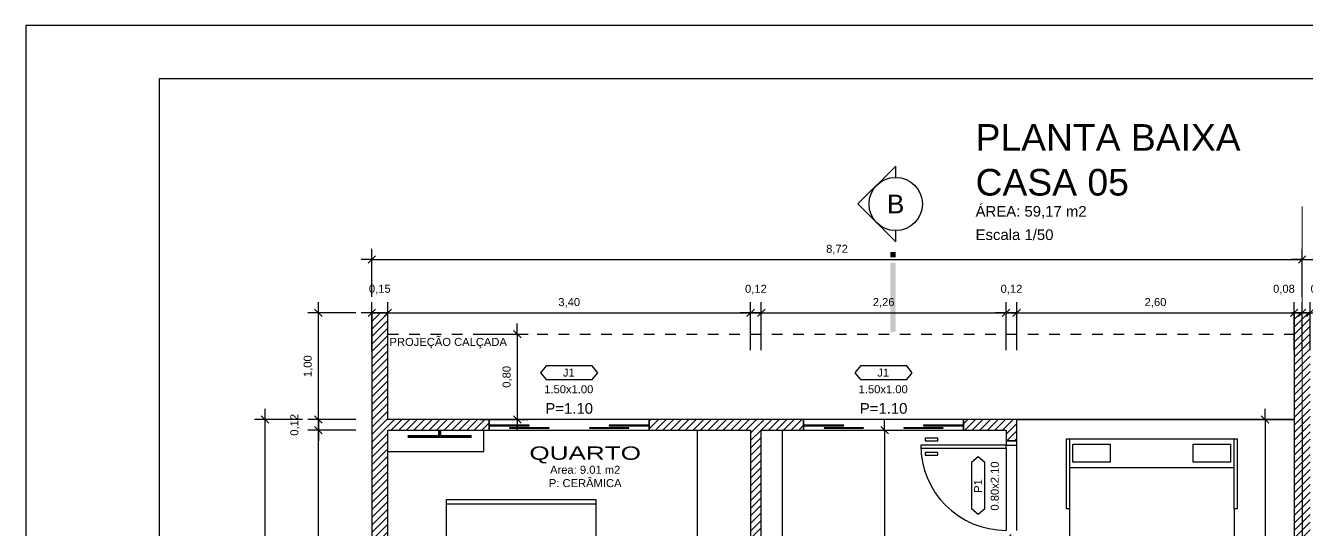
# Model space of a CAD drawing. Header units: metres. Extents: x 49 to 320, y -91 to 27.
# Drawn here: x 141.61 to 153.63, y 22.15 to 26.88 of the extents above; entities that cross this region are included whole.
import ezdxf
from ezdxf.enums import TextEntityAlignment as Align

# ---------------------------------------------------------------- set-up
doc = ezdxf.new("R2010")
doc.units = ezdxf.units.M
doc.header["$LTSCALE"] = 0.2
doc.linetypes.add('DASHED', pattern=[0.75, 0.5, -0.25])
for name, color, linetype in [('ARQ-___-___-CTA', 240, 'Continuous'), ('ARQ-___-___-LEG', 3, 'Continuous'), ('ARQ-___-___-TXT', 4, 'Continuous'), ('ARQ-___-___-VST', 9, 'Continuous'), ('ARQ-ALV', 6, 'Continuous'), ('ARQ-ALV-___-HTC', 13, 'Continuous'), ('ARQ-CXO', 2, 'Continuous'), ('ARQ-DVI', 1, 'Continuous'), ('ARQ-EQP-___-INT', 7, 'Continuous'), ('ARQ-MOB-___-INT', 7, 'Continuous'), ('ARQ-PIS', 2, 'Continuous')]:
    doc.layers.add(name, color=color, linetype=linetype)
doc.styles.add('REGUA100', font='arial.ttf')
doc.styles.add('REGUA140', font='arial.ttf')
doc.styles.add('REGUA200', font='arial.ttf')
doc.styles.add('REGUA60', font='arial.ttf')
doc.styles.add('REGUA80', font='arial.ttf')
doc.dimstyles.new('Active3D', dxfattribs={"dimtxt": 1.5, "dimasz": 0.01, "dimexe": 2, "dimexo": 3, "dimgap": 0.98, "dimtad": 1, "dimlfac": -1, "dimrnd": 0.005, "dimzin": 0, "dimtxsty": 'REGUA60', "dimblk": 'COTATR', "dimcen": 4, "dimdle": 4, "dimclrt": 2, "dimadec": 0, "dimazin": 0, "dimtfac": 1, "dimtmove": 2, "dimatfit": 2, "dimfxl": 1, "dimarcsym": 0})
pattern_1 = [(45, (187.28258, -1), (-0.03535534, 0.03535534), [])]

# ---------------------------------------------------------------- blocks, each defined once
blk = doc.blocks.new('MDCCAS22')
at = {"color": 0}
blk.add_lwpolyline([(140, 0), (0, 0), (0, -200), (140, -200)], close=True, dxfattribs=at)
at = {"layer": 'ARQ-MOB-___-INT'}
for p, q in [((0, -4), (140, -4)), ((0, -196), (140, -196))]:
    blk.add_line(p, q, dxfattribs=at)
for centre, radius, start, end in [((36.1, -140.6), 130.3, 79.4574, 103.5108), ((103.9, -146.6), 135.9, 78.8076, 102.3609), ((82.9, -32.7), 76.8, 164.4859, 195.5141), ((-15.2, -32.7), 76.8, 344.4859, 15.5141), ((152, -32.7), 76.8, 164.4859, 195.5141), ((55.1, -33.5), 76.8, 344.4859, 15.5141), ((-55.5, 137.5), 230.1, 283.8685, 303.2771), ((29.7, 76), 130.3, 259.2981, 283.3522), ((243.1, -201.8), 226.4, 139.561, 159.9361), ((178.6, 112.9), 199.5, 237.2741, 259.1518), ((195, 19.5), 144.8, 210.9361, 242.5714), ((106.9, 82.4), 136, 256.2959, 279.8409), ((188.2, -119.8), 61.2, 142.0564, 169.8271), ((-12, -146.7), 50, 27.333, 76.0256)]:
    blk.add_arc(centre, radius, start, end, dxfattribs=at)
blk = doc.blocks.new('Corte2')
at = {"color": 4}
blk.add_lwpolyline([(-5, 0), (-7.07, 0), (0, 7.07), (7.07, 0), (5, 0, 1)], format="xyb", close=True, dxfattribs=at)
blk.add_arc((0, 0), 5, 180, 0)
at = {"color": 4, "linetype": 'ByBlock'}
for points in [[(9, 0), (9, 1), (10, 0), (10, 1)], [(11, 0), (11, 1), (24, 0), (24, 1)]]:
    blk.add_solid(points, dxfattribs=at)
at = {"color": 0, "linetype": 'ByBlock', "style": 'REGUA140', "width": 1.4}
blk.add_attdef('CODCORTE', text='', height=3.5, dxfattribs=at).set_placement((0, 0), align=Align.MIDDLE)
blk = doc.blocks.new('IndEsq1')
blk.add_lwpolyline([(-4.32, 0.44), (4.32, 0.44), (5.38, 1.7), (4.32, 2.96), (-4.32, 2.96), (-5.38, 1.7)], close=True)
at = {"color": 0, "style": 'REGUA60', "width": 1.4}
for tag, p in [('CODESQUAD', (-0.08, 0.95)), ('DIMESQUAD', (-0.08, -2.17))]:
    blk.add_attdef(tag, text='', height=1.5, dxfattribs=at).set_placement(p, align=Align.CENTER)
at = {"color": 0, "style": 'REGUA60', "width": 1.4, "flags": 9}
blk.add_attdef('PEITORIL', text='', height=1.5, dxfattribs=at).set_placement((0.22, -4.49), align=Align.CENTER)
at = {"style": 'REGUA60', "width": 1.4, "flags": 9}
blk.add_attdef('LOCAL', text='', height=1.5, dxfattribs=at).set_placement((-0.08, -6.56), align=Align.CENTER)
blk = doc.blocks.new('ACVEIC22')
at = {"color": 0}
blk.add_lwpolyline([(77, 180.7), (80, 180.7), (80, 226.2), (-80, 226.2), (-80, 180.7), (-77, 180.7), (-77, -130.7), (-80, -130.7), (-80, -196.3), (80, -196.3), (80, -130.7), (77, -130.7)], close=True, dxfattribs=at)
at = {"layer": 'ARQ-EQP-___-INT'}
for p, q in [((77, 222.3), (-77, 222.3)), ((-77, 222.3), (-77, 180.7)), ((77, 180.7), (77, 222.3)), ((77, 158.9), (-77, 158.9)), ((-60, 116.6), (-77, 158.9)), ((60, 116.6), (77, 158.9)), ((-60, -36.5), (-77, -78.8)), ((60, -36.5), (77, -78.8)), ((-77, -78.8), (77, -78.8)), ((-77, -130.7), (-77, -196.3)), ((77, -130.7), (77, -196.3)), ((-77, -169.3), (77, -169.3))]:
    blk.add_line(p, q, dxfattribs=at)
for points in [[(60, 116.6), (-60, 116.6), (-60, -36.5), (60, -36.5)], [(-39, -191.1), (-39, -174.3), (-74, -174.3), (-74, -191.1)], [(73.6, -191.1), (73.6, -174.3), (38.6, -174.3), (38.6, -191.1)]]:
    blk.add_lwpolyline(points, close=True, dxfattribs=at)
blk = doc.blocks.new('IndUni1')
at = {"color": 4, "style": 'REGUA100', "width": 1.4, "flags": 8}
blk.add_attdef('NOME1', text='', height=2.5, dxfattribs=at).set_placement((0.24, 2.99), align=Align.CENTER)
at = {"color": 4, "style": 'REGUA100', "width": 1.4}
blk.add_attdef('NOME2', text='', height=2.5, dxfattribs=at).set_placement((0.24, -0.22), align=Align.CENTER)
at = {"color": 0, "style": 'REGUA60', "width": 1.4}
for tag, p in [('AREA', (0.24, -2.82)), ('PERIM', (0.24, -5.32)), ('PISO', (0.24, -7.82)), ('PAREDE', (0.24, -10.32)), ('TETO', (0.24, -12.82))]:
    blk.add_attdef(tag, text='', height=1.5, dxfattribs=at).set_placement(p, align=Align.CENTER)
blk = doc.blocks.new('Titul1')
at = {"color": 6, "style": 'REGUA200', "width": 1.4}
blk.add_attdef('TITULO', (0, 0), '', height=5, dxfattribs=at)
at = {"color": 0, "style": 'REGUA80', "width": 1.4}
blk.add_attdef('ESCALA', (0, -3.98), '', height=2, dxfattribs=at)
blk = doc.blocks.new('COTATR')
at = {"color": 6}
blk.add_line((-71, -71), (71, 71), dxfattribs=at)
at = {"color": 0, "linetype": 'ByBlock'}
blk.add_line((0, 0), (200, 0), dxfattribs=at)
blk = doc.blocks.new('*D35')
at = {"layer": 'ARQ-___-___-CTA', "color": 0, "lineweight": -2, "transparency": 16777216}
for p, q in [((144.859, 23.836), (144.859, 24.286)), ((145.009, 23.836), (145.009, 24.286)), ((144.859, 24.186), (145.008, 24.186))]:
    blk.add_line(p, q, dxfattribs=at)
at = {"layer": 'Defpoints', "color": 0, "transparency": 16777216}
for p in [(145.009, 24.186), (144.859, 23.686), (145.009, 23.686)]:
    blk.add_point(p, dxfattribs=at)
at = {"layer": 'ARQ-___-___-CTA', "color": 0, "lineweight": -2, "transparency": 16777216, "xscale": 0.0005, "yscale": 0.0005, "zscale": 0.0005, "rotation": 180}
blk.add_blockref('COTATR', (144.859, 24.186), dxfattribs=at)
at = {"layer": 'ARQ-___-___-CTA', "color": 0, "lineweight": -2, "transparency": 16777216, "xscale": 0.0005, "yscale": 0.0005, "zscale": 0.0005}
blk.add_blockref('COTATR', (145.009, 24.186), dxfattribs=at)
at = {"layer": 'ARQ-___-___-CTA', "color": 2, "transparency": 16777216, "insert": (144.934, 24.405), "char_height": 0.075, "attachment_point": 5, "style": 'REGUA60'}
blk.add_mtext('0,15', dxfattribs=at)
blk = doc.blocks.new('*D36')
at = {"layer": 'ARQ-___-___-CTA', "color": 0, "lineweight": -2, "transparency": 16777216}
for p, q in [((148.409, 23.836), (148.409, 24.286)), ((145.009, 24.186), (148.408, 24.186))]:
    blk.add_line(p, q, dxfattribs=at)
at = {"layer": 'Defpoints', "color": 0, "transparency": 16777216}
for p in [(148.409, 24.186), (145.009, 23.686), (148.409, 23.686)]:
    blk.add_point(p, dxfattribs=at)
at = {"layer": 'ARQ-___-___-CTA', "color": 0, "lineweight": -2, "transparency": 16777216, "xscale": 0.0005, "yscale": 0.0005, "zscale": 0.0005, "rotation": 180}
blk.add_blockref('COTATR', (145.009, 24.186), dxfattribs=at)
at = {"layer": 'ARQ-___-___-CTA', "color": 0, "lineweight": -2, "transparency": 16777216, "xscale": 0.0005, "yscale": 0.0005, "zscale": 0.0005}
blk.add_blockref('COTATR', (148.409, 24.186), dxfattribs=at)
at = {"layer": 'ARQ-___-___-CTA', "color": 2, "transparency": 16777216, "insert": (146.709, 24.28), "char_height": 0.075, "attachment_point": 5, "style": 'REGUA60'}
blk.add_mtext('3,40', dxfattribs=at)
blk = doc.blocks.new('*D37')
at = {"layer": 'ARQ-___-___-CTA', "color": 0, "lineweight": -2, "transparency": 16777216}
for p, q in [((153.504, 23.836), (153.504, 24.286)), ((150.904, 24.186), (153.503, 24.186))]:
    blk.add_line(p, q, dxfattribs=at)
at = {"layer": 'Defpoints', "color": 0, "transparency": 16777216}
for p in [(153.504, 24.186), (150.904, 23.686), (153.504, 23.686)]:
    blk.add_point(p, dxfattribs=at)
at = {"layer": 'ARQ-___-___-CTA', "color": 0, "lineweight": -2, "transparency": 16777216, "xscale": 0.0005, "yscale": 0.0005, "zscale": 0.0005, "rotation": 180}
blk.add_blockref('COTATR', (150.904, 24.186), dxfattribs=at)
at = {"layer": 'ARQ-___-___-CTA', "color": 0, "lineweight": -2, "transparency": 16777216, "xscale": 0.0005, "yscale": 0.0005, "zscale": 0.0005}
blk.add_blockref('COTATR', (153.504, 24.186), dxfattribs=at)
at = {"layer": 'ARQ-___-___-CTA', "color": 2, "transparency": 16777216, "insert": (152.204, 24.28), "char_height": 0.075, "attachment_point": 5, "style": 'REGUA60'}
blk.add_mtext('2,60', dxfattribs=at)
blk = doc.blocks.new('*D38')
at = {"layer": 'ARQ-___-___-CTA', "color": 0, "lineweight": -2, "transparency": 16777216}
for p, q in [((153.579, 23.836), (153.579, 24.286)), ((153.503, 24.186), (153.503, 24.186)), ((153.504, 24.186), (153.579, 24.186)), ((153.579, 24.186), (153.58, 24.186))]:
    blk.add_line(p, q, dxfattribs=at)
at = {"layer": 'Defpoints', "color": 0, "transparency": 16777216}
for p in [(153.579, 24.186), (153.504, 23.686), (153.579, 23.686)]:
    blk.add_point(p, dxfattribs=at)
at = {"layer": 'ARQ-___-___-CTA', "color": 0, "lineweight": -2, "transparency": 16777216, "xscale": 0.0005, "yscale": 0.0005, "zscale": 0.0005}
blk.add_blockref('COTATR', (153.504, 24.186), dxfattribs=at)
at = {"layer": 'ARQ-___-___-CTA', "color": 0, "lineweight": -2, "transparency": 16777216, "xscale": 0.0005, "yscale": 0.0005, "zscale": 0.0005, "rotation": 180}
blk.add_blockref('COTATR', (153.579, 24.186), dxfattribs=at)
at = {"layer": 'ARQ-___-___-CTA', "color": 2, "transparency": 16777216, "insert": (153.408, 24.405), "char_height": 0.075, "attachment_point": 5, "style": 'REGUA60'}
blk.add_mtext('0,08', dxfattribs=at)
blk = doc.blocks.new('*D39')
at = {"layer": 'ARQ-___-___-CTA', "color": 0, "lineweight": -2, "transparency": 16777216}
for p, q in [((144.859, 24.336), (144.859, 24.786)), ((153.579, 24.336), (153.579, 24.786)), ((144.859, 24.686), (153.578, 24.686))]:
    blk.add_line(p, q, dxfattribs=at)
at = {"layer": 'Defpoints', "color": 0, "transparency": 16777216}
for p in [(153.579, 24.686), (144.859, 24.186), (153.579, 24.186)]:
    blk.add_point(p, dxfattribs=at)
at = {"layer": 'ARQ-___-___-CTA', "color": 0, "lineweight": -2, "transparency": 16777216, "xscale": 0.0005, "yscale": 0.0005, "zscale": 0.0005, "rotation": 180}
blk.add_blockref('COTATR', (144.859, 24.686), dxfattribs=at)
at = {"layer": 'ARQ-___-___-CTA', "color": 0, "lineweight": -2, "transparency": 16777216, "xscale": 0.0005, "yscale": 0.0005, "zscale": 0.0005}
blk.add_blockref('COTATR', (153.579, 24.686), dxfattribs=at)
at = {"layer": 'ARQ-___-___-CTA', "color": 2, "transparency": 16777216, "insert": (149.219, 24.78), "char_height": 0.075, "attachment_point": 5, "style": 'REGUA60'}
blk.add_mtext('8,72', dxfattribs=at)
blk = doc.blocks.new('*D40')
at = {"layer": 'ARQ-___-___-CTA', "color": 0, "lineweight": -2, "transparency": 16777216}
for p, q in [((153.654, 23.836), (153.654, 24.286)), ((153.578, 24.186), (153.578, 24.186)), ((153.579, 24.186), (153.654, 24.186)), ((153.654, 24.186), (153.655, 24.186))]:
    blk.add_line(p, q, dxfattribs=at)
at = {"layer": 'Defpoints', "color": 0, "transparency": 16777216}
for p in [(153.654, 24.186), (153.579, 23.686), (153.654, 23.686)]:
    blk.add_point(p, dxfattribs=at)
at = {"layer": 'ARQ-___-___-CTA', "color": 0, "lineweight": -2, "transparency": 16777216, "xscale": 0.0005, "yscale": 0.0005, "zscale": 0.0005}
blk.add_blockref('COTATR', (153.579, 24.186), dxfattribs=at)
at = {"layer": 'ARQ-___-___-CTA', "color": 0, "lineweight": -2, "transparency": 16777216, "xscale": 0.0005, "yscale": 0.0005, "zscale": 0.0005, "rotation": 180}
blk.add_blockref('COTATR', (153.654, 24.186), dxfattribs=at)
at = {"layer": 'ARQ-___-___-CTA', "color": 2, "transparency": 16777216, "insert": (153.76, 24.405), "char_height": 0.075, "attachment_point": 5, "style": 'REGUA60'}
blk.add_mtext('0,08', dxfattribs=at)
blk = doc.blocks.new('*D41')
at = {"layer": 'ARQ-___-___-CTA', "color": 0, "lineweight": -2, "transparency": 16777216}
for p, q in [((156.254, 23.836), (156.254, 24.286)), ((153.654, 24.186), (156.253, 24.186))]:
    blk.add_line(p, q, dxfattribs=at)
at = {"layer": 'Defpoints', "color": 0, "transparency": 16777216}
for p in [(156.254, 24.186), (153.654, 23.686), (156.254, 23.686)]:
    blk.add_point(p, dxfattribs=at)
at = {"layer": 'ARQ-___-___-CTA', "color": 0, "lineweight": -2, "transparency": 16777216, "xscale": 0.0005, "yscale": 0.0005, "zscale": 0.0005, "rotation": 180}
blk.add_blockref('COTATR', (153.654, 24.186), dxfattribs=at)
at = {"layer": 'ARQ-___-___-CTA', "color": 0, "lineweight": -2, "transparency": 16777216, "xscale": 0.0005, "yscale": 0.0005, "zscale": 0.0005}
blk.add_blockref('COTATR', (156.254, 24.186), dxfattribs=at)
at = {"layer": 'ARQ-___-___-CTA', "color": 2, "transparency": 16777216, "insert": (154.954, 24.28), "char_height": 0.075, "attachment_point": 5, "style": 'REGUA60'}
blk.add_mtext('2,60', dxfattribs=at)
blk = doc.blocks.new('*D44')
at = {"layer": 'ARQ-___-___-CTA', "color": 0, "lineweight": -2, "transparency": 16777216}
for p, q in [((162.299, 24.336), (162.299, 24.786)), ((153.579, 24.686), (162.298, 24.686))]:
    blk.add_line(p, q, dxfattribs=at)
at = {"layer": 'Defpoints', "color": 0, "transparency": 16777216}
for p in [(162.299, 24.686), (153.579, 24.186), (162.299, 24.186)]:
    blk.add_point(p, dxfattribs=at)
at = {"layer": 'ARQ-___-___-CTA', "color": 0, "lineweight": -2, "transparency": 16777216, "xscale": 0.0005, "yscale": 0.0005, "zscale": 0.0005, "rotation": 180}
blk.add_blockref('COTATR', (153.579, 24.686), dxfattribs=at)
at = {"layer": 'ARQ-___-___-CTA', "color": 0, "lineweight": -2, "transparency": 16777216, "xscale": 0.0005, "yscale": 0.0005, "zscale": 0.0005}
blk.add_blockref('COTATR', (162.299, 24.686), dxfattribs=at)
at = {"layer": 'ARQ-___-___-CTA', "color": 2, "transparency": 16777216, "insert": (157.939, 24.78), "char_height": 0.075, "attachment_point": 5, "style": 'REGUA60'}
blk.add_mtext('8,72', dxfattribs=at)
blk = doc.blocks.new('*D62')
at = {"layer": 'ARQ-___-___-CTA', "color": 0, "lineweight": -2, "transparency": 16777216}
for p, q in [((144.709, 23.086), (144.259, 23.086)), ((144.359, 20.437), (144.359, 23.085))]:
    blk.add_line(p, q, dxfattribs=at)
at = {"layer": 'Defpoints', "color": 0, "transparency": 16777216}
for p in [(144.359, 23.086), (144.859, 23.086), (144.859, 20.436)]:
    blk.add_point(p, dxfattribs=at)
at = {"layer": 'ARQ-___-___-CTA', "color": 0, "lineweight": -2, "transparency": 16777216, "xscale": 0.0005, "yscale": 0.0005, "zscale": 0.0005}
for p, rotation in [((144.359, 23.086), 90), ((144.359, 20.436), 270)]:
    blk.add_blockref('COTATR', p, dxfattribs=dict(at, rotation=rotation))
at = {"layer": 'ARQ-___-___-CTA', "color": 2, "transparency": 16777216, "insert": (144.265, 21.761), "char_height": 0.075, "attachment_point": 5, "rotation": 90, "style": 'REGUA60'}
blk.add_mtext('2,65', dxfattribs=at)
blk = doc.blocks.new('*D63')
at = {"layer": 'ARQ-___-___-CTA', "color": 0, "lineweight": -2, "transparency": 16777216}
for p, q in [((144.209, 23.186), (143.759, 23.186)), ((143.859, 16.187), (143.859, 23.186))]:
    blk.add_line(p, q, dxfattribs=at)
at = {"layer": 'Defpoints', "color": 0, "transparency": 16777216}
for p in [(143.859, 23.186), (144.359, 23.186), (144.359, 16.186)]:
    blk.add_point(p, dxfattribs=at)
at = {"layer": 'ARQ-___-___-CTA', "color": 0, "lineweight": -2, "transparency": 16777216, "xscale": 0.0005, "yscale": 0.0005, "zscale": 0.0005}
for p, rotation in [((143.859, 23.186), 90), ((143.859, 16.186), 270)]:
    blk.add_blockref('COTATR', p, dxfattribs=dict(at, rotation=rotation))
at = {"layer": 'ARQ-___-___-CTA', "color": 2, "transparency": 16777216, "insert": (143.765, 19.686), "char_height": 0.075, "attachment_point": 5, "rotation": 90, "style": 'REGUA60'}
blk.add_mtext('7,00', dxfattribs=at)
blk = doc.blocks.new('*D154')
at = {"layer": 'ARQ-___-___-CTA', "color": 0, "lineweight": -2, "transparency": 16777216}
for p, q in [((152.881, 23.186), (153.331, 23.186)), ((153.231, 23.186), (153.231, 18.187)), ((152.881, 18.186), (153.331, 18.186))]:
    blk.add_line(p, q, dxfattribs=at)
at = {"layer": 'Defpoints', "color": 0, "transparency": 16777216}
for p in [(152.731, 23.186), (152.731, 18.186), (153.231, 18.186)]:
    blk.add_point(p, dxfattribs=at)
at = {"layer": 'ARQ-___-___-CTA', "color": 0, "lineweight": -2, "transparency": 16777216, "xscale": 0.0005, "yscale": 0.0005, "zscale": 0.0005}
for p, rotation in [((153.231, 23.186), 90), ((153.231, 18.186), 270)]:
    blk.add_blockref('COTATR', p, dxfattribs=dict(at, rotation=rotation))
at = {"layer": 'ARQ-___-___-CTA', "color": 2, "transparency": 16777216, "insert": (153.137, 20.686), "char_height": 0.075, "attachment_point": 5, "rotation": 90, "style": 'REGUA60'}
blk.add_mtext('5,00', dxfattribs=at)
blk = doc.blocks.new('*D166')
at = {"layer": 'ARQ-___-___-CTA', "color": 0, "lineweight": -2, "transparency": 16777216}
for p, q in [((144.709, 24.186), (144.259, 24.186)), ((144.359, 23.187), (144.359, 24.186)), ((144.709, 23.186), (144.259, 23.186))]:
    blk.add_line(p, q, dxfattribs=at)
at = {"layer": 'Defpoints', "color": 0, "transparency": 16777216}
for p in [(144.359, 24.186), (144.859, 24.186), (144.859, 23.186)]:
    blk.add_point(p, dxfattribs=at)
at = {"layer": 'ARQ-___-___-CTA', "color": 0, "lineweight": -2, "transparency": 16777216, "xscale": 0.0005, "yscale": 0.0005, "zscale": 0.0005}
for p, rotation in [((144.359, 24.186), 90), ((144.359, 23.186), 270)]:
    blk.add_blockref('COTATR', p, dxfattribs=dict(at, rotation=rotation))
at = {"layer": 'ARQ-___-___-CTA', "color": 2, "transparency": 16777216, "insert": (144.265, 23.686), "char_height": 0.075, "attachment_point": 5, "rotation": 90, "style": 'REGUA60'}
blk.add_mtext('1,00', dxfattribs=at)
blk = doc.blocks.new('*D189')
at = {"layer": 'ARQ-___-___-CTA', "color": 0, "lineweight": -2, "transparency": 16777216}
for p, q in [((149.315, 23.086), (149.765, 23.086)), ((149.665, 23.085), (149.665, 20.577)), ((149.665, 16.286), (149.665, 20.284)), ((149.315, 16.286), (149.765, 16.286))]:
    blk.add_line(p, q, dxfattribs=at)
at = {"layer": 'Defpoints', "color": 0, "transparency": 16777216}
for p in [(149.165, 23.086), (149.665, 23.086), (149.165, 16.286)]:
    blk.add_point(p, dxfattribs=at)
at = {"layer": 'ARQ-___-___-CTA', "color": 0, "lineweight": -2, "transparency": 16777216, "xscale": 0.0005, "yscale": 0.0005, "zscale": 0.0005}
for p, rotation in [((149.665, 23.086), 90), ((149.665, 16.286), 270)]:
    blk.add_blockref('COTATR', p, dxfattribs=dict(at, rotation=rotation))
at = {"layer": 'ARQ-___-___-CTA', "color": 2, "transparency": 16777216, "insert": (149.665, 20.43), "char_height": 0.075, "attachment_point": 5, "rotation": 90, "style": 'REGUA60'}
blk.add_mtext('6,80', dxfattribs=at)
blk = doc.blocks.new('*D251')
at = {"layer": 'ARQ-___-___-CTA', "color": 0, "lineweight": -2, "transparency": 16777216}
for p, q in [((145.873, 23.986), (146.323, 23.986)), ((146.223, 23.986), (146.223, 23.187)), ((145.873, 23.186), (146.323, 23.186))]:
    blk.add_line(p, q, dxfattribs=at)
at = {"layer": 'Defpoints', "color": 0, "transparency": 16777216}
for p in [(145.723, 23.986), (145.723, 23.186), (146.223, 23.186)]:
    blk.add_point(p, dxfattribs=at)
at = {"layer": 'ARQ-___-___-CTA', "color": 0, "lineweight": -2, "transparency": 16777216, "xscale": 0.0005, "yscale": 0.0005, "zscale": 0.0005}
for p, rotation in [((146.223, 23.986), 90), ((146.223, 23.186), 270)]:
    blk.add_blockref('COTATR', p, dxfattribs=dict(at, rotation=rotation))
at = {"layer": 'ARQ-___-___-CTA', "color": 2, "transparency": 16777216, "insert": (146.129, 23.586), "char_height": 0.075, "attachment_point": 5, "rotation": 90, "style": 'REGUA60'}
blk.add_mtext('0,80', dxfattribs=at)

msp = doc.modelspace()

# ---------------------------------------------------------------- hatches: boundary and pattern name
at = {"layer": 'ARQ-ALV-___-HTC'}
h = msp.add_hatch(dxfattribs=at)
h.set_pattern_fill('_U', color=256, scale=0.05, angle=45, style=0, pattern_type=0)
h.set_pattern_definition(pattern_1)
h.paths.add_polyline_path([(145.009, 15.186), (145.009, 24.186), (144.859, 24.186), (144.859, 15.186)])
h = msp.add_hatch(dxfattribs=at)
h.set_pattern_fill('_U', color=256, scale=0.05, angle=45, style=0, pattern_type=0)
h.set_pattern_definition(pattern_1)
h.paths.add_polyline_path([(153.654, 24.186), (153.504, 24.186), (153.504, 15.886), (153.654, 15.886)])
h = msp.add_hatch(dxfattribs=at)
h.set_pattern_fill('_U', color=256, scale=0.05, angle=45, style=0, pattern_type=0)
h.set_pattern_definition(pattern_1)
h.paths.add_polyline_path([(150.406, 23.086), (150.804, 23.086), (150.904, 23.186), (150.406, 23.186)])
h.paths.add_polyline_path([(148.906, 23.086), (148.906, 23.186), (147.459, 23.186), (147.459, 23.086)])
h.paths.add_polyline_path([(145.959, 23.086), (145.959, 23.186), (145.009, 23.186), (145.009, 23.086)])
h = msp.add_hatch(dxfattribs=at)
h.set_pattern_fill('_U', color=256, scale=0.05, angle=45, style=0, pattern_type=0)
h.set_pattern_definition(pattern_1)
h.paths.add_polyline_path([(150.804, 19.166), (150.904, 19.166), (150.904, 22.106), (150.804, 22.106)])
h.paths.add_polyline_path([(150.804, 18.286), (150.804, 16.286), (150.904, 16.186), (150.904, 18.286)])
h.paths.add_polyline_path([(150.804, 23.086), (150.804, 22.986), (150.904, 22.986), (150.904, 23.186)])
h = msp.add_hatch(dxfattribs=at)
h.set_pattern_fill('_U', color=256, scale=0.05, angle=45, style=0, pattern_type=0)
h.set_pattern_definition(pattern_1)
h.paths.add_polyline_path([(148.509, 16.286), (148.509, 19.246), (148.409, 19.246), (148.409, 16.286)])
h.paths.add_polyline_path([(148.409, 23.086), (148.409, 20.126), (148.509, 20.126), (148.509, 23.086)])

# ---------------------------------------------------------------- linework, layer by layer
at = {"color": 15}
for p, q in [((191.246, 26.88), (141.615, 26.88)), ((141.615, 26.88), (141.615, -6.704))]:
    msp.add_line(p, q, dxfattribs=at)
at = {"color": 0}
for p, q in [((190.746, 26.38), (142.865, 26.38)), ((142.865, 26.38), (142.865, -6.204))]:
    msp.add_line(p, q, dxfattribs=at)
msp.add_line((153.579, 23.186), (153.579, 16.186))
at = {"layer": 'ARQ-___-___-CTA'}
for p, q in [((148.509, 23.836), (148.509, 24.286)), ((150.804, 23.836), (150.804, 24.286)), ((150.904, 23.836), (150.904, 24.286)), ((148.409, 24.186), (148.508, 24.186)), ((148.509, 24.186), (150.803, 24.186)), ((150.804, 24.186), (150.903, 24.186)), ((144.709, 23.186), (144.259, 23.186)), ((144.359, 23.086), (144.359, 23.186))]:
    msp.add_line(p, q, dxfattribs=at)
at = {"layer": 'ARQ-___-___-TXT', "const_width": 0.01}
msp.add_lwpolyline([(153.579, 25.186), (153.579, 4.186)], dxfattribs=at)
at = {"layer": 'ARQ-___-___-VST', "linetype": 'DASHED'}
msp.add_line((145.009, 23.986), (153.504, 23.986), dxfattribs=at)
at = {"layer": 'ARQ-___-___-VST'}
for p, q in [((147.458, 23.186), (145.96, 23.186)), ((150.405, 23.186), (148.907, 23.186)), ((145.909, 22.886), (145.909, 23.086)), ((145.96, 23.086), (147.458, 23.086)), ((147.909, 23.086), (147.909, 21.286)), ((148.708, 22.025), (148.708, 23.086)), ((148.907, 23.086), (150.405, 23.086)), ((150.164, 23.011), (150.044, 23.011)), ((150.044, 23.011), (150.044, 22.986)), ((150.044, 22.986), (150.164, 22.986)), ((150.164, 22.986), (150.164, 23.011)), ((150.904, 22.146), (150.904, 22.946)), ((145.009, 22.886), (145.909, 22.886)), ((150.164, 22.876), (150.044, 22.876)), ((150.044, 22.876), (150.044, 22.851)), ((150.044, 22.851), (150.164, 22.851)), ((150.164, 22.851), (150.164, 22.876)), ((150.804, 22.916), (150.804, 22.146))]:
    msp.add_line(p, q, dxfattribs=at)
at = {"layer": 'ARQ-___-___-VST', "const_width": 0.03}
for points in [[(145.496, 23.026), (145.496, 23.086)], [(145.496, 23.026), (145.796, 23.026), (145.196, 23.026)]]:
    msp.add_lwpolyline(points, dxfattribs=at)
at = {"layer": 'ARQ-ALV'}
for p, q in [((144.859, 24.186), (144.859, 15.186)), ((145.009, 24.186), (144.859, 24.186)), ((145.009, 23.186), (145.009, 24.186)), ((153.504, 24.186), (153.504, 15.886)), ((153.654, 24.186), (153.504, 24.186)), ((145.959, 23.186), (145.009, 23.186)), ((145.959, 23.086), (145.959, 23.186)), ((147.459, 23.186), (147.459, 23.086)), ((148.906, 23.186), (147.459, 23.186)), ((148.906, 23.086), (148.906, 23.186)), ((150.406, 23.186), (150.406, 23.086)), ((150.904, 23.186), (150.406, 23.186)), ((150.904, 22.986), (150.904, 23.186)), ((145.009, 20.436), (145.009, 23.086)), ((145.009, 23.086), (145.959, 23.086)), ((147.459, 23.086), (148.409, 23.086)), ((148.409, 23.086), (148.409, 20.436)), ((148.509, 20.126), (148.509, 23.086)), ((148.509, 23.086), (148.906, 23.086)), ((150.406, 23.086), (150.804, 23.086)), ((150.804, 23.086), (150.804, 22.986)), ((150.804, 22.986), (150.904, 22.986))]:
    msp.add_line(p, q, dxfattribs=at)
at = {"layer": 'ARQ-CXO'}
for p, q in [((145.96, 23.186), (145.959, 23.186)), ((145.959, 23.186), (145.959, 23.086)), ((145.96, 23.086), (145.96, 23.186)), ((147.459, 23.186), (147.458, 23.186)), ((147.458, 23.186), (147.458, 23.086)), ((147.459, 23.086), (147.459, 23.186)), ((148.907, 23.186), (148.906, 23.186)), ((148.906, 23.186), (148.906, 23.086)), ((148.907, 23.086), (148.907, 23.186)), ((150.406, 23.186), (150.405, 23.186)), ((150.405, 23.186), (150.405, 23.086)), ((150.406, 23.086), (150.406, 23.186)), ((145.959, 23.086), (145.96, 23.086)), ((147.458, 23.086), (147.459, 23.086)), ((148.906, 23.086), (148.907, 23.086)), ((150.405, 23.086), (150.406, 23.086)), ((150.804, 22.946), (150.004, 22.946)), ((150.004, 22.946), (150.004, 22.916)), ((150.904, 22.986), (150.804, 22.986)), ((150.804, 22.986), (150.804, 22.946)), ((150.804, 22.946), (150.904, 22.946)), ((150.804, 22.916), (150.804, 22.946)), ((150.904, 22.946), (150.904, 22.986)), ((150.004, 22.916), (150.804, 22.916))]:
    msp.add_line(p, q, dxfattribs=at)
at = {"layer": 'ARQ-DVI'}
for p, q in [((146.335, 23.134), (145.966, 23.134)), ((145.966, 23.134), (145.966, 23.128)), ((145.966, 23.128), (146.335, 23.128)), ((146.52, 23.108), (146.151, 23.108)), ((146.151, 23.108), (146.151, 23.104)), ((146.151, 23.104), (146.52, 23.104)), ((146.335, 23.128), (146.335, 23.134)), ((146.52, 23.104), (146.52, 23.108)), ((147.267, 23.108), (146.898, 23.108)), ((146.898, 23.108), (146.898, 23.104)), ((146.898, 23.104), (147.267, 23.104)), ((147.452, 23.134), (147.083, 23.134)), ((147.083, 23.134), (147.083, 23.128)), ((147.083, 23.128), (147.452, 23.128)), ((147.267, 23.104), (147.267, 23.108)), ((147.452, 23.128), (147.452, 23.134)), ((149.283, 23.134), (148.913, 23.134)), ((148.913, 23.134), (148.913, 23.128)), ((148.913, 23.128), (149.283, 23.128)), ((149.467, 23.108), (149.098, 23.108)), ((149.098, 23.108), (149.098, 23.104)), ((149.098, 23.104), (149.467, 23.104)), ((149.283, 23.128), (149.283, 23.134)), ((149.467, 23.104), (149.467, 23.108)), ((150.215, 23.108), (149.846, 23.108)), ((149.846, 23.108), (149.846, 23.104)), ((149.846, 23.104), (150.215, 23.104)), ((150.399, 23.134), (150.03, 23.134)), ((150.03, 23.134), (150.03, 23.128)), ((150.03, 23.128), (150.399, 23.128)), ((150.215, 23.104), (150.215, 23.108)), ((150.399, 23.128), (150.399, 23.134))]:
    msp.add_line(p, q, dxfattribs=at)
at = {"layer": 'ARQ-PIS'}
for p, q in [((153.504, 23.186), (150.904, 23.186)), ((150.904, 23.186), (153.504, 23.186)), ((150.904, 22.146), (150.904, 22.946))]:
    msp.add_line(p, q, dxfattribs=at)
msp.add_arc((150.804, 22.946), 0.8, 180, 270, dxfattribs=at)

# ---------------------------------------------------------------- block references
at = {"xscale": -0.01, "yscale": 0.01, "zscale": 0.01, "rotation": 180}
msp.add_blockref('ACVEIC22', (152.17, 21.042), dxfattribs=at)
at = {"layer": 'ARQ-___-___-CTA', "xscale": 0.0005, "yscale": 0.0005, "zscale": 0.0005}
for p, rotation in [((148.409, 24.186), 180), ((148.509, 24.186), 180), ((150.804, 24.186), 180), ((144.359, 23.186), 90), ((144.359, 23.086), 270)]:
    msp.add_blockref('COTATR', p, dxfattribs=dict(at, rotation=rotation))
for p in [(148.509, 24.186), (150.804, 24.186), (150.904, 24.186)]:
    msp.add_blockref('COTATR', p, dxfattribs=at)
at = {"layer": 'ARQ-___-___-LEG'}
ref = msp.add_blockref('Titul1', (150.518, 25.706), dxfattribs=dict(at, xscale=0.05, yscale=0.05, zscale=0.05))
ref.add_attrib('TITULO', 'PLANTA BAIXA', (150.518, 25.706), dxfattribs={"layer": '0', "color": 6, "height": 0.25, "style": 'REGUA200'})
ref.add_attrib('ESCALA', 'Escala 1/50', (150.518, 24.869), dxfattribs={"layer": '0', "color": 0, "height": 0.1, "style": 'REGUA80'})
ref = msp.add_blockref('Corte2', (149.769, 25.207), dxfattribs=dict(at, xscale=-0.05, yscale=0.05, zscale=0.05, rotation=90))
ref.add_attrib('CODCORTE', 'B', dxfattribs={"layer": '0', "color": 0, "linetype": 'ByBlock', "height": 0.175, "style": 'REGUA140'}).set_placement((149.769, 25.207), align=Align.MIDDLE)
ref = msp.add_blockref('Titul1', (150.518, 25.286), dxfattribs=dict(at, xscale=0.05, yscale=0.05, zscale=0.05))
ref.add_attrib('TITULO', 'CASA 05', (150.518, 25.286), dxfattribs={"layer": '0', "color": 6, "height": 0.25, "style": 'REGUA200'})
ref.add_attrib('ESCALA', 'ÁREA: 59,17 m2', (150.518, 25.088), dxfattribs={"layer": '0', "color": 0, "height": 0.1, "style": 'REGUA80'})
ref = msp.add_blockref('IndEsq1', (146.709, 23.54), dxfattribs=dict(at, xscale=0.05, yscale=0.05, zscale=0.05))
ref.add_attrib('CODESQUAD', 'J1', dxfattribs={"layer": '0', "color": 0, "height": 0.075, "style": 'REGUA60'}).set_placement((146.705, 23.588), align=Align.CENTER)
ref.add_attrib('DIMESQUAD', '1.50x1.00', dxfattribs={"layer": '0', "color": 0, "height": 0.075, "style": 'REGUA60'}).set_placement((146.705, 23.432), align=Align.CENTER)
ref = msp.add_blockref('IndEsq1', (149.656, 23.54), dxfattribs=dict(at, xscale=0.05, yscale=0.05, zscale=0.05))
ref.add_attrib('CODESQUAD', 'J1', dxfattribs={"layer": '0', "color": 0, "height": 0.075, "style": 'REGUA60'}).set_placement((149.652, 23.588), align=Align.CENTER)
ref.add_attrib('DIMESQUAD', '1.50x1.00', dxfattribs={"layer": '0', "color": 0, "height": 0.075, "style": 'REGUA60'}).set_placement((149.652, 23.432), align=Align.CENTER)
ref = msp.add_blockref('IndEsq1', (150.627, 22.566), dxfattribs=dict(at, xscale=0.05, yscale=0.05, zscale=0.05, rotation=90))
ref.add_attrib('CODESQUAD', 'P1', dxfattribs={"layer": '0', "color": 0, "height": 0.075, "rotation": 90, "style": 'REGUA60'}).set_placement((150.579, 22.562), align=Align.CENTER)
ref.add_attrib('DIMESQUAD', '0.80x2.10', dxfattribs={"layer": '0', "color": 0, "height": 0.075, "rotation": 90, "style": 'REGUA60'}).set_placement((150.735, 22.562), align=Align.CENTER)
at = {"layer": 'ARQ-___-___-TXT'}
ref = msp.add_blockref('IndUni1', (146.847, 22.819), dxfattribs=dict(at, xscale=0.05, yscale=0.05, zscale=0.05))
ref.add_attrib('NOME2', 'QUARTO', dxfattribs={"layer": '0', "color": 4, "height": 0.125, "style": 'REGUA100', "width": 1.4}).set_placement((146.859, 22.808), align=Align.CENTER)
ref.add_attrib('AREA', 'Area: 9.01 m2', dxfattribs={"layer": '0', "color": 0, "height": 0.075, "style": 'REGUA60'}).set_placement((146.859, 22.677), align=Align.CENTER)
ref.add_attrib('PERIM', 'P: CERÂMICA', dxfattribs={"layer": '0', "color": 0, "height": 0.075, "style": 'REGUA60'}).set_placement((146.859, 22.552), align=Align.CENTER)
at = {"layer": 'ARQ-___-___-VST', "xscale": -0.01, "yscale": 0.01, "zscale": 0.01, "rotation": 180}
msp.add_blockref('MDCCAS22', (145.559, 20.436), dxfattribs=at)

# ---------------------------------------------------------------- texts
at = {"layer": 'ARQ-___-___-CTA', "color": 2, "char_height": 0.075, "attachment_point": 5, "style": 'REGUA60'}
for s, insert in [('0,12', (148.459, 24.405)), ('0,12', (150.854, 24.405)), ('2,26', (149.656, 24.28))]:
    msp.add_mtext(s, dxfattribs=dict(at, insert=insert))
at = {"layer": 'ARQ-___-___-CTA', "color": 2, "insert": (144.14, 23.136), "char_height": 0.075, "attachment_point": 5, "rotation": 90, "style": 'REGUA60'}
msp.add_mtext('0,12', dxfattribs=at)
at = {"layer": 'ARQ-___-___-LEG', "style": 'REGUA60'}
msp.add_text('PROJEÇÃO CALÇADA', height=0.075, dxfattribs=at).set_placement((145.025, 23.876))
at = {"layer": 'ARQ-___-___-LEG', "style": 'REGUA80'}
for p in [(146.709, 23.29), (149.656, 23.29)]:
    msp.add_text('P=1.10', height=0.1, dxfattribs=at).set_placement(p, align=Align.MIDDLE)

# ---------------------------------------------------------------- dimensions: what is measured, and where the dimension line sits
at = {"layer": 'ARQ-___-___-CTA'}
for base, p1, p2, override, picture, middle in [((153.579, 24.686), (144.859, 24.186), (153.579, 24.186), {"dimscale": 0.05}, '*D39', (149.219, 24.78)), ((162.299, 24.686), (153.579, 24.186), (162.299, 24.186), {"dimscale": 0.05, "dimse1": 1}, '*D44', (157.939, 24.78)), ((145.009, 24.186), (144.859, 23.686), (145.009, 23.686), {"dimscale": 0.05}, '*D35', (144.934, 24.405)), ((148.409, 24.186), (145.009, 23.686), (148.409, 23.686), {"dimscale": 0.05, "dimse1": 1}, '*D36', (146.709, 24.28)), ((153.504, 24.186), (150.904, 23.686), (153.504, 23.686), {"dimscale": 0.05, "dimse1": 1}, '*D37', (152.204, 24.28)), ((156.254, 24.186), (153.654, 23.686), (156.254, 23.686), {"dimscale": 0.05, "dimse1": 1}, '*D41', (154.954, 24.28))]:
    dim = msp.add_linear_dim(base=base, p1=p1, p2=p2, dimstyle='Active3D', override=override, dxfattribs=at)
    dim.commit()
    dim.dimension.update_dxf_attribs({"geometry": picture, "text_midpoint": middle})
for base, p1, p2, picture, middle in [((153.57888244, 24.186), (153.50388243, 23.686), (153.57888244, 23.686), '*D38', (153.4080869, 24.40457162)), ((153.6538825, 24.186), (153.5788824, 23.686), (153.6538825, 23.686), '*D40', (153.759559, 24.4045716))]:
    dim = msp.add_linear_dim(base=base, p1=p1, p2=p2, dimstyle='Active3D', override={"dimscale": 0.05, "dimse1": 1}, dxfattribs=at)
    dim.commit()
    dim.dimension.update_dxf_attribs({"geometry": picture, "text_midpoint": middle, "dimtype": 160})
for base, p1, p2, angle, override, picture, middle in [((144.359, 24.186), (144.859, 23.186), (144.859, 24.186), 90, {"dimscale": 0.05}, '*D166', (144.265, 23.686)), ((146.223, 23.186), (145.723, 23.986), (145.723, 23.186), 270, {"dimscale": 0.05}, '*D251', (146.129, 23.586)), ((143.859, 23.186), (144.359, 16.186), (144.359, 23.186), 90, {"dimscale": 0.05, "dimse1": 1}, '*D63', (143.765, 19.686)), ((144.359, 23.086), (144.859, 20.436), (144.859, 23.086), 90, {"dimscale": 0.05, "dimse1": 1}, '*D62', (144.265, 21.761)), ((153.231, 18.186), (152.731, 23.186), (152.731, 18.186), 270, {"dimscale": 0.05}, '*D154', (153.137, 20.686))]:
    dim = msp.add_linear_dim(base=base, p1=p1, p2=p2, angle=angle, dimstyle='Active3D', override=override, dxfattribs=at)
    dim.commit()
    dim.dimension.update_dxf_attribs({"geometry": picture, "text_midpoint": middle})
dim = msp.add_linear_dim(base=(149.665, 23.086), p1=(149.165, 16.286), p2=(149.165, 23.086), angle=90, dimstyle='Active3D', override={"dimscale": 0.05}, dxfattribs=at)
dim.commit()
dim.dimension.update_dxf_attribs({"geometry": '*D189', "text_midpoint": (149.665, 20.43), "dimtype": 160})

doc.saveas('drawing.dxf')
